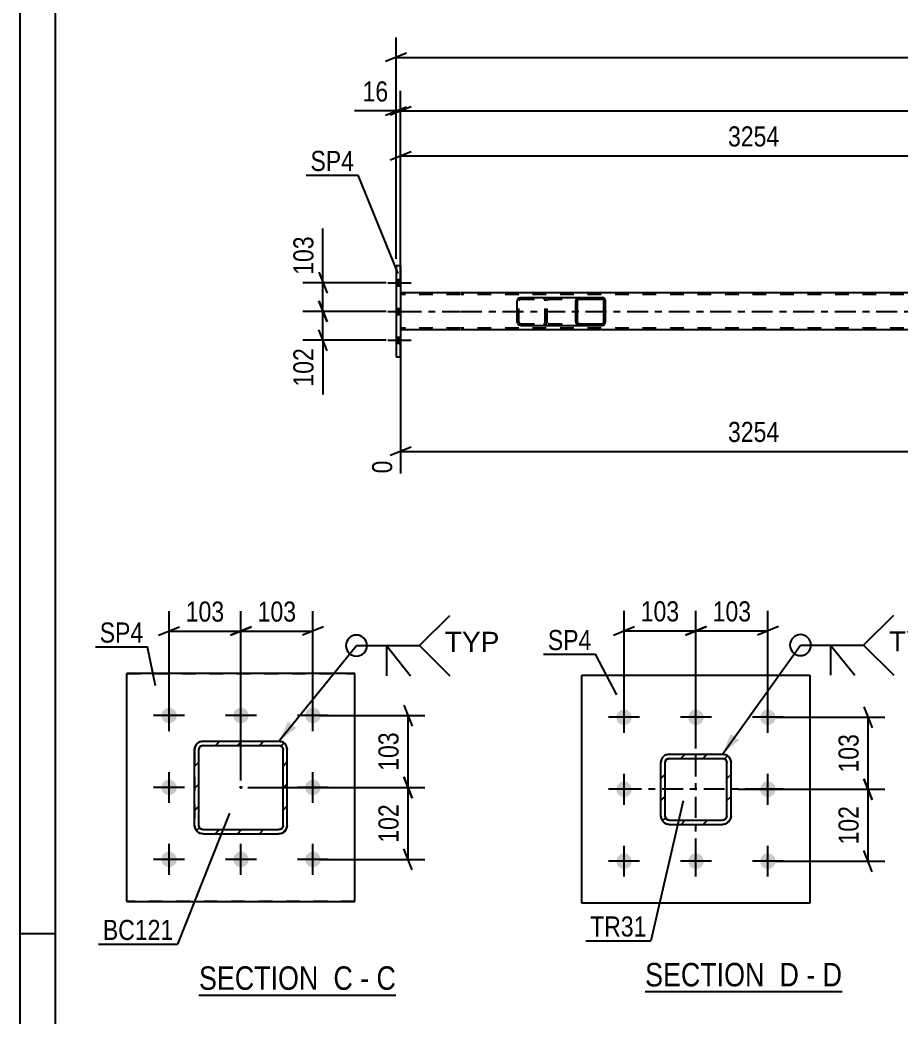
# Model space of a CAD drawing. Header units: millimetres. Extents: x 0 to 841, y 0 to 594.
# Drawn here: x 0 to 125.6, y 137.1 to 279.2 of the extents above; entities that cross this region are included whole.
import ezdxf

# ---------------------------------------------------------------- set-up
doc = ezdxf.new("R2010")
doc.units = ezdxf.units.MM
doc.linetypes.add('DXK_LINE_DOT2', pattern=[3.9198, 1.9599, -1.9599])
doc.linetypes.add('DXK_LINE_DOT3', pattern=[5.9187, 2.979, -0.9799, 0.9799, -0.9799])
doc.styles.add('Arial', font='ARIAL.TTF', dxfattribs={"height": 0.2})
doc.styles.add('Arial Narrow', font='ARIALN.TTF', dxfattribs={"height": 0.2})

# ---------------------------------------------------------------- blocks, each defined once
blk = doc.blocks.new('Unknown-404166562-1135')
at = {"color": 5, "linetype": 'Continuous'}
for p, q in [((0, 594), (0, 0)), ((5, 589), (5, 5)), ((5, 149), (0, 149))]:
    blk.add_line(p, q, dxfattribs=at)
blk = doc.blocks.new('Unknown-404166562-13 - 2329')
at = {"color": 6, "linetype": 'Continuous'}
blk.add_line((25.52, 140.28), (53.59, 140.28), dxfattribs=at)
at = {"color": 0, "linetype": 'Continuous'}
for points in [[(43.63, 141.03), (43.63, 144.53), (25.52, 144.53), (25.52, 141.03)], [(47.45, 141.03), (47.45, 144.53), (44.68, 144.53), (44.68, 141.03)], [(49.77, 141.03), (49.77, 144.53), (48.5, 144.53), (48.5, 141.03)], [(53.59, 141.03), (53.59, 144.53), (50.82, 144.53), (50.82, 141.03)]]:
    blk.add_wipeout(points, dxfattribs=at)
at = {"color": 7, "linetype": 'Continuous', "style": 'Arial Narrow'}
for s, p in [('SECTION ', (25.52, 141.03)), ('C', (44.68, 141.03)), ('C', (50.82, 141.03)), ('-', (48.5, 141.03))]:
    blk.add_text(s, height=3.34, dxfattribs=at).set_placement(p)
blk = doc.blocks.new('Unknown-404166562-14 - 2141')
at = {"color": 6, "linetype": 'Continuous'}
blk.add_line((89.1, 140.77), (117.17, 140.77), dxfattribs=at)
at = {"color": 0, "linetype": 'Continuous'}
for points in [[(107.21, 141.52), (107.21, 145.02), (89.1, 145.02), (89.1, 141.52)], [(111.03, 141.52), (111.03, 145.02), (108.26, 145.02), (108.26, 141.52)], [(113.35, 141.52), (113.35, 145.02), (112.08, 145.02), (112.08, 141.52)], [(117.17, 141.52), (117.17, 145.02), (114.4, 145.02), (114.4, 141.52)]]:
    blk.add_wipeout(points, dxfattribs=at)
at = {"color": 7, "linetype": 'Continuous', "style": 'Arial Narrow'}
for s, p in [('SECTION ', (89.1, 141.52)), ('D', (108.26, 141.52)), ('D', (114.4, 141.52)), ('-', (112.08, 141.52))]:
    blk.add_text(s, height=3.34, dxfattribs=at).set_placement(p)
blk = doc.blocks.new('Part-404166562-4348 - 4252')
at = {"linetype": 'Continuous'}
h = blk.add_hatch(dxfattribs=at)
h.set_pattern_fill('', scale=0.7, style=0, pattern_type=0)
h.set_pattern_definition([(45, (83.4336, 239.399), (-1.57154, 1.57154), [])])
h.paths.add_polyline_path([(83.47, 239.22), (83.43, 239.4), (83.32, 239.55), (83.16, 239.66), (82.96, 239.7), (79.73, 239.7), (79.53, 239.66), (79.37, 239.55), (79.25, 239.4), (79.22, 239.22), (79.22, 236.18), (79.25, 235.99), (79.37, 235.84), (79.53, 235.73), (79.73, 235.7), (82.96, 235.7), (83.16, 235.73), (83.32, 235.84), (83.43, 235.99), (83.47, 236.18)])
h.paths.add_polyline_path([(83.2, 236.08), (83.14, 236.01), (83.06, 235.95), (82.96, 235.94), (79.73, 235.94), (79.63, 235.95), (79.55, 236.01), (79.49, 236.08), (79.47, 236.18), (79.47, 239.22), (79.49, 239.31), (79.55, 239.39), (79.63, 239.44), (79.73, 239.46), (82.96, 239.46), (83.06, 239.44), (83.14, 239.39), (83.2, 239.31), (83.22, 239.22), (83.22, 236.18)])
at = {"color": 2, "linetype": 'Continuous'}
for p, q in [((70.87, 239.22), (70.91, 239.4)), ((70.87, 236.18), (70.87, 239.22)), ((71.18, 239.66), (71.38, 239.7)), ((71.38, 239.7), (79.73, 239.7)), ((79.25, 239.4), (79.22, 239.22)), ((79.22, 236.18), (79.22, 239.22)), ((79.47, 239.22), (79.49, 239.31)), ((79.47, 236.18), (79.47, 239.22)), ((79.49, 239.31), (79.55, 239.39)), ((79.73, 239.7), (79.53, 239.66)), ((79.55, 239.39), (79.63, 239.44)), ((79.63, 239.44), (79.73, 239.46)), ((79.73, 239.7), (82.96, 239.7)), ((79.73, 239.46), (82.96, 239.46)), ((83.16, 239.66), (82.96, 239.7)), ((82.96, 239.46), (83.06, 239.44)), ((83.06, 239.44), (83.14, 239.39)), ((83.14, 239.39), (83.2, 239.31)), ((83.2, 239.31), (83.22, 239.22)), ((83.22, 236.18), (83.22, 239.22)), ((83.47, 239.22), (83.43, 239.4)), ((83.47, 236.18), (83.47, 239.22)), ((70.91, 235.99), (70.87, 236.18)), ((79.22, 236.18), (79.25, 235.99)), ((79.49, 236.08), (79.47, 236.18)), ((79.55, 236.01), (79.49, 236.08)), ((79.63, 235.95), (79.55, 236.01)), ((79.73, 235.94), (79.63, 235.95)), ((79.73, 235.94), (82.96, 235.94)), ((83.06, 235.95), (82.96, 235.94)), ((83.14, 236.01), (83.06, 235.95)), ((83.2, 236.08), (83.14, 236.01)), ((83.22, 236.18), (83.2, 236.08)), ((83.43, 235.99), (83.47, 236.18)), ((71.38, 235.7), (71.18, 235.73)), ((71.38, 235.7), (79.73, 235.7)), ((79.53, 235.73), (79.73, 235.7)), ((79.73, 235.7), (82.96, 235.7)), ((82.96, 235.7), (83.16, 235.73))]:
    blk.add_line(p, q, dxfattribs=at)
at = {"color": 7, "linetype": 'DXK_LINE_DOT2'}
for p, q in [((71.14, 239.31), (71.12, 239.22)), ((71.12, 236.18), (71.12, 239.22)), ((71.2, 239.39), (71.14, 239.31)), ((71.28, 239.44), (71.2, 239.39)), ((71.38, 239.46), (71.28, 239.44)), ((71.38, 239.46), (82.96, 239.46)), ((74.61, 239.7), (74.81, 239.66)), ((74.71, 239.44), (74.61, 239.46)), ((74.79, 239.39), (74.71, 239.44)), ((74.85, 239.31), (74.79, 239.39)), ((74.87, 239.22), (74.85, 239.31)), ((74.87, 236.18), (74.87, 239.22)), ((75.08, 239.4), (75.12, 239.22)), ((75.12, 236.18), (75.12, 239.22)), ((79.73, 239.7), (82.96, 239.7)), ((71.12, 236.18), (71.14, 236.08)), ((71.14, 236.08), (71.2, 236.01)), ((71.2, 236.01), (71.28, 235.95)), ((71.28, 235.95), (71.38, 235.94)), ((71.38, 235.94), (82.96, 235.94)), ((74.61, 235.94), (74.71, 235.95)), ((74.71, 235.95), (74.79, 236.01)), ((74.79, 236.01), (74.85, 236.08)), ((74.85, 236.08), (74.87, 236.18)), ((75.12, 236.18), (75.08, 235.99)), ((74.81, 235.73), (74.61, 235.7)), ((79.73, 235.7), (82.96, 235.7))]:
    blk.add_line(p, q, dxfattribs=at)
at = {"color": 2, "linetype": 'Continuous'}
for centre, start, end in [((71.36, 239.19), 110.7583, 155.68), ((79.71, 239.19), 110.7583, 155.68), ((82.98, 239.19), 24.32, 69.2417), ((71.36, 236.2), 204.32, 249.2417), ((79.71, 236.2), 204.32, 249.2417), ((82.98, 236.2), 290.7583, 335.68)]:
    blk.add_arc(centre, 0.496, start, end, dxfattribs=at)
at = {"color": 7, "linetype": 'DXK_LINE_DOT2'}
for centre, start, end in [((74.63, 239.19), 24.32, 69.2417), ((74.63, 236.2), 290.7583, 335.68)]:
    blk.add_arc(centre, 0.496, start, end, dxfattribs=at)
blk = doc.blocks.new('Part-404166562-4330 - 4252')
at = {"color": 2, "linetype": 'Continuous'}
for p, q in [((54.25, 244.2), (53.61, 244.2)), ((53.61, 244.2), (53.61, 231.2)), ((54.25, 244.2), (54.25, 231.2)), ((54.25, 231.2), (53.61, 231.2))]:
    blk.add_line(p, q, dxfattribs=at)
at = {"color": 7, "linetype": 'DXK_LINE_DOT2'}
for p, q in [((53.61, 244.2), (53.61, 231.2)), ((54.25, 231.2), (54.25, 235.09))]:
    blk.add_line(p, q, dxfattribs=at)
blk = doc.blocks.new('Part-404166562-4439 - 4252')
at = {"color": 2, "linetype": 'Continuous'}
for p, q in [((62.77, 240.34), (54.25, 240.34)), ((154.11, 240.34), (62.87, 240.34)), ((62.77, 235.06), (54.25, 235.06)), ((154.11, 235.06), (62.87, 235.06))]:
    blk.add_line(p, q, dxfattribs=at)
at = {"color": 7, "linetype": 'DXK_LINE_DOT2'}
for p, q in [((54.25, 240.34), (54.25, 235.06)), ((62.77, 240.1), (54.25, 240.1)), ((721.78, 240.1), (62.87, 240.1)), ((62.77, 235.3), (54.25, 235.3)), ((721.78, 235.3), (62.87, 235.3))]:
    blk.add_line(p, q, dxfattribs=at)
at = {"color": 7, "linetype": 'DXK_LINE_DOT3'}
for p, q in [((54.25, 237.7), (62.77, 237.7)), ((62.87, 237.7), (721.78, 237.7))]:
    blk.add_line(p, q, dxfattribs=at)
blk = doc.blocks.new('Bolt-404166562-4445 - 4252')
at = {"linetype": 'Continuous'}
for points in [[(54.25, 241.36), (54.25, 242.24), (53.61, 242.24), (53.61, 241.36)], [(54.25, 241.36), (54.25, 242.24), (53.61, 242.24), (53.61, 241.36)], [(54.25, 241.36), (54.25, 242.24), (53.61, 242.24), (53.61, 241.36)], [(54.25, 237.26), (54.25, 238.14), (53.61, 238.14), (53.61, 237.26)], [(54.25, 237.26), (54.25, 238.14), (53.61, 238.14), (53.61, 237.26)], [(54.25, 233.16), (54.25, 234.04), (53.61, 234.04), (53.61, 233.16)], [(54.25, 233.16), (54.25, 234.04), (53.61, 234.04), (53.61, 233.16)], [(54.25, 233.16), (54.25, 234.04), (53.61, 234.04), (53.61, 233.16)]]:
    blk.add_hatch(color=1, dxfattribs=at).paths.add_polyline_path(points)
at = {"color": 1, "linetype": 'Continuous'}
for p, q in [((52.45, 241.8), (55.77, 241.8)), ((52.45, 241.8), (55.77, 241.8)), ((52.45, 241.8), (55.77, 241.8)), ((53.61, 242.24), (54.25, 242.24)), ((53.61, 242.24), (54.25, 242.24)), ((53.61, 242.24), (54.25, 242.24)), ((53.61, 241.36), (54.25, 241.36)), ((53.61, 241.36), (54.25, 241.36)), ((53.61, 241.36), (54.25, 241.36)), ((52.45, 237.7), (55.77, 237.7)), ((52.45, 237.7), (55.77, 237.7)), ((53.61, 238.14), (54.25, 238.14)), ((53.61, 238.14), (54.25, 238.14)), ((53.61, 237.26), (54.25, 237.26)), ((53.61, 237.26), (54.25, 237.26)), ((52.45, 233.6), (55.77, 233.6)), ((52.45, 233.6), (55.77, 233.6)), ((52.45, 233.6), (55.77, 233.6)), ((53.61, 234.04), (54.25, 234.04)), ((53.61, 234.04), (54.25, 234.04)), ((53.61, 234.04), (54.25, 234.04)), ((53.61, 233.16), (54.25, 233.16)), ((53.61, 233.16), (54.25, 233.16)), ((53.61, 233.16), (54.25, 233.16))]:
    blk.add_line(p, q, dxfattribs=at)
blk = doc.blocks.new('Part-404166562-2342 - 2329')
at = {"linetype": 'Continuous'}
h = blk.add_hatch(dxfattribs=at)
h.set_pattern_fill('', scale=0.7, style=0, pattern_type=0)
h.set_pattern_definition([(45, (37.3607, 163.349), (-1.57154, 1.57154), [])])
h.paths.add_polyline_path([(36.9, 163.26), (37.36, 163.35), (37.75, 163.61), (38.01, 164), (38.1, 164.46), (38.1, 175.26), (38.01, 175.72), (37.75, 176.11), (37.36, 176.37), (36.9, 176.46), (26.1, 176.46), (25.64, 176.37), (25.25, 176.11), (24.99, 175.72), (24.9, 175.26), (24.9, 164.46), (24.99, 164), (25.25, 163.61), (25.64, 163.35), (26.1, 163.26)])
h.paths.add_polyline_path([(26.1, 163.86), (25.87, 163.9), (25.68, 164.03), (25.55, 164.23), (25.5, 164.46), (25.5, 175.26), (25.55, 175.49), (25.68, 175.68), (25.87, 175.81), (26.1, 175.86), (36.9, 175.86), (37.13, 175.81), (37.33, 175.68), (37.46, 175.49), (37.5, 175.26), (37.5, 164.46), (37.46, 164.23), (37.33, 164.03), (37.13, 163.9), (36.9, 163.86)])
blk.add_hatch(color=30, dxfattribs=at).paths.add_polyline_path([(31.5, 169.76, -1), (31.5, 169.96, -1)])
at = {"color": 7, "linetype": 'DXK_LINE_DOT2'}
for p, q in [((25.64, 176.37), (26.1, 176.46)), ((26.1, 176.46), (36.9, 176.46)), ((36.9, 176.46), (37.36, 176.37)), ((24.9, 175.26), (24.99, 175.72)), ((24.9, 175.26), (24.9, 164.46)), ((25.55, 175.49), (25.5, 175.26)), ((25.5, 164.46), (25.5, 175.26)), ((25.68, 175.68), (25.55, 175.49)), ((25.87, 175.81), (25.68, 175.68)), ((26.1, 175.86), (25.87, 175.81)), ((26.1, 175.86), (36.9, 175.86)), ((37.13, 175.81), (36.9, 175.86)), ((37.33, 175.68), (37.13, 175.81)), ((37.46, 175.49), (37.33, 175.68)), ((37.5, 175.26), (37.46, 175.49)), ((37.5, 164.46), (37.5, 175.26)), ((38.01, 175.72), (38.1, 175.26)), ((38.1, 164.46), (38.1, 175.26)), ((24.99, 164), (24.9, 164.46)), ((25.5, 164.46), (25.55, 164.23)), ((25.55, 164.23), (25.68, 164.03)), ((25.68, 164.03), (25.87, 163.9)), ((25.87, 163.9), (26.1, 163.86)), ((26.1, 163.86), (36.9, 163.86)), ((36.9, 163.86), (37.13, 163.9)), ((37.13, 163.9), (37.33, 164.03)), ((37.33, 164.03), (37.46, 164.23)), ((37.46, 164.23), (37.5, 164.46)), ((38.1, 164.46), (38.01, 164)), ((26.1, 163.26), (25.64, 163.35)), ((26.1, 163.26), (36.9, 163.26)), ((37.36, 163.35), (36.9, 163.26))]:
    blk.add_line(p, q, dxfattribs=at)
at = {"color": 2, "linetype": 'Continuous'}
for p, q in [((26.1, 176.46), (25.64, 176.37)), ((26.1, 176.46), (26.1, 176.46)), ((26.1, 176.46), (36.9, 176.46)), ((36.9, 176.46), (36.9, 176.46)), ((37.36, 176.37), (36.9, 176.46)), ((24.99, 175.72), (24.9, 175.26)), ((24.9, 175.26), (24.9, 175.26)), ((24.9, 164.46), (24.9, 175.26)), ((25.5, 175.26), (25.55, 175.49)), ((25.5, 175.26), (25.5, 175.26)), ((25.5, 164.46), (25.5, 175.26)), ((25.55, 175.49), (25.68, 175.68)), ((25.68, 175.68), (25.87, 175.81)), ((25.87, 175.81), (26.1, 175.86)), ((26.1, 175.86), (26.1, 175.86)), ((26.1, 175.86), (36.9, 175.86)), ((36.9, 175.86), (36.9, 175.86)), ((36.9, 175.86), (37.13, 175.81)), ((37.13, 175.81), (37.33, 175.68)), ((37.33, 175.68), (37.46, 175.49)), ((37.46, 175.49), (37.5, 175.26)), ((37.5, 175.26), (37.5, 175.26)), ((37.5, 164.46), (37.5, 175.26)), ((38.1, 175.26), (38.01, 175.72)), ((38.1, 175.26), (38.1, 175.26)), ((38.1, 164.46), (38.1, 175.26)), ((24.9, 164.46), (24.9, 164.46)), ((24.9, 164.46), (24.99, 164)), ((25.5, 164.46), (25.5, 164.46)), ((25.55, 164.23), (25.5, 164.46)), ((25.68, 164.03), (25.55, 164.23)), ((25.87, 163.9), (25.68, 164.03)), ((26.1, 163.86), (25.87, 163.9)), ((26.1, 163.86), (26.1, 163.86)), ((26.1, 163.86), (36.9, 163.86)), ((37.13, 163.9), (36.9, 163.86)), ((36.9, 163.86), (36.9, 163.86)), ((37.33, 164.03), (37.13, 163.9)), ((37.46, 164.23), (37.33, 164.03)), ((37.5, 164.46), (37.46, 164.23)), ((37.5, 164.46), (37.5, 164.46)), ((38.01, 164), (38.1, 164.46)), ((38.1, 164.46), (38.1, 164.46)), ((25.64, 163.35), (26.1, 163.26)), ((26.1, 163.26), (26.1, 163.26)), ((26.1, 163.26), (36.9, 163.26)), ((36.9, 163.26), (37.36, 163.35)), ((36.9, 163.26), (36.9, 163.26))]:
    blk.add_line(p, q, dxfattribs=at)
at = {"color": 7, "linetype": 'DXK_LINE_DOT3'}
blk.add_line((31.5, 169.86), (31.5, 169.86), dxfattribs=at)
at = {"color": 30, "linetype": 'DXK_LINE_DOT3'}
blk.add_line((31.5, 169.86), (31.5, 169.86), dxfattribs=at)
at = {"color": 30, "linetype": 'Continuous'}
blk.add_circle((31.5, 169.86), 0.1, dxfattribs=at)
at = {"color": 7, "linetype": 'DXK_LINE_DOT2'}
for centre, start, end in [((26.1, 175.26), 112.5, 157.5), ((36.9, 175.26), 22.5, 67.5), ((26.1, 164.46), 202.5, 247.5), ((36.9, 164.46), 292.5, 337.5)]:
    blk.add_arc(centre, 1.2, start, end, dxfattribs=at)
at = {"color": 2, "linetype": 'Continuous'}
for centre, start, end in [((26.1, 175.26), 112.5, 157.5), ((36.9, 175.26), 22.5, 67.5), ((26.1, 164.46), 202.5, 247.5), ((36.9, 164.46), 292.5, 337.5)]:
    blk.add_arc(centre, 1.2, start, end, dxfattribs=at)
blk = doc.blocks.new('Bolt-404166562-2434 - 2329')
at = {"linetype": 'Continuous'}
for points in [[(21.25, 179.01, -1), (21.25, 181.21, -1)], [(31.5, 179.01, -1), (31.5, 181.21, -1)], [(41.75, 179.01, -1), (41.75, 181.21, -1)], [(21.25, 168.76, -1), (21.25, 170.96, -1)], [(41.75, 168.76, -1), (41.75, 170.96, -1)], [(21.25, 158.51, -1), (21.25, 160.71, -1)], [(31.5, 158.51, -1), (31.5, 160.71, -1)], [(41.75, 158.51, -1), (41.75, 160.71, -1)]]:
    blk.add_hatch(color=1, dxfattribs=at).paths.add_polyline_path(points)
at = {"color": 1, "linetype": 'Continuous'}
for p, q in [((21.25, 177.91), (21.25, 182.31)), ((31.5, 177.91), (31.5, 182.31)), ((41.75, 177.91), (41.75, 182.31)), ((23.45, 180.11), (19.05, 180.11)), ((33.7, 180.11), (29.3, 180.11)), ((43.95, 180.11), (39.55, 180.11)), ((21.25, 167.66), (21.25, 172.06)), ((41.75, 167.66), (41.75, 172.06)), ((23.45, 169.86), (19.05, 169.86)), ((43.95, 169.86), (39.55, 169.86)), ((21.25, 157.41), (21.25, 161.81)), ((31.5, 157.41), (31.5, 161.81)), ((41.75, 157.41), (41.75, 161.81)), ((23.45, 159.61), (19.05, 159.61)), ((33.7, 159.61), (29.3, 159.61)), ((43.95, 159.61), (39.55, 159.61))]:
    blk.add_line(p, q, dxfattribs=at)
blk = doc.blocks.new('Part-404166562-2416 - 2329')
at = {"color": 2, "linetype": 'Continuous'}
for p, q in [((15.25, 153.61), (15.25, 186.11)), ((47.75, 186.11), (15.25, 186.11)), ((47.75, 153.61), (47.75, 186.11)), ((15.25, 153.61), (47.75, 153.61))]:
    blk.add_line(p, q, dxfattribs=at)
at = {"color": 7, "linetype": 'DXK_LINE_DOT2'}
for p, q in [((15.25, 186.11), (47.75, 186.11)), ((47.75, 153.61), (15.25, 153.61))]:
    blk.add_line(p, q, dxfattribs=at)
blk = doc.blocks.new('Bolt-404166562-2233 - 2141')
at = {"linetype": 'Continuous'}
for points in [[(86.1, 178.76, -1), (86.1, 180.96, -1)], [(96.35, 178.76, -1), (96.35, 180.96, -1)], [(106.6, 178.76, -1), (106.6, 180.96, -1)], [(86.1, 168.51, -1), (86.1, 170.71, -1)], [(106.6, 168.51, -1), (106.6, 170.71, -1)], [(86.1, 158.26, -1), (86.1, 160.46, -1)], [(96.35, 158.26, -1), (96.35, 160.46, -1)], [(106.6, 158.26, -1), (106.6, 160.46, -1)]]:
    blk.add_hatch(color=1, dxfattribs=at).paths.add_polyline_path(points)
at = {"color": 1, "linetype": 'Continuous'}
for p, q in [((86.1, 177.66), (86.1, 182.06)), ((96.35, 177.66), (96.35, 182.06)), ((106.6, 177.66), (106.6, 182.06)), ((88.3, 179.86), (83.9, 179.86)), ((98.55, 179.86), (94.15, 179.86)), ((108.8, 179.86), (104.4, 179.86)), ((86.1, 167.41), (86.1, 171.81)), ((106.6, 167.41), (106.6, 171.81)), ((88.3, 169.61), (83.9, 169.61)), ((108.8, 169.61), (104.4, 169.61)), ((86.1, 157.16), (86.1, 161.56)), ((96.35, 157.16), (96.35, 161.56)), ((106.6, 157.16), (106.6, 161.56)), ((88.3, 159.36), (83.9, 159.36)), ((98.55, 159.36), (94.15, 159.36)), ((108.8, 159.36), (104.4, 159.36))]:
    blk.add_line(p, q, dxfattribs=at)
blk = doc.blocks.new('Part-404166562-2157 - 2141')
at = {"linetype": 'Continuous'}
h = blk.add_hatch(dxfattribs=at)
h.set_pattern_fill('', scale=0.7, style=0, pattern_type=0)
h.set_pattern_definition([(45, (100.6069, 164.6981), (-1.57154, 1.57154), [])])
h.paths.add_polyline_path([(100.15, 164.61), (100.61, 164.7), (101, 164.96), (101.26, 165.35), (101.35, 165.81), (101.35, 173.41), (101.26, 173.87), (101, 174.26), (100.61, 174.52), (100.15, 174.61), (92.55, 174.61), (92.09, 174.52), (91.7, 174.26), (91.44, 173.87), (91.35, 173.41), (91.35, 165.81), (91.44, 165.35), (91.7, 164.96), (92.09, 164.7), (92.55, 164.61)])
h.paths.add_polyline_path([(92.55, 165.21), (92.32, 165.25), (92.12, 165.38), (91.99, 165.58), (91.95, 165.81), (91.95, 173.41), (91.99, 173.64), (92.12, 173.83), (92.32, 173.96), (92.55, 174.01), (100.15, 174.01), (100.38, 173.96), (100.57, 173.83), (100.7, 173.64), (100.75, 173.41), (100.75, 165.81), (100.7, 165.58), (100.57, 165.38), (100.38, 165.25), (100.15, 165.21)])
at = {"color": 7, "linetype": 'DXK_LINE_DOT3'}
for p, q in [((96.35, 159.61), (96.35, 179.61)), ((106.35, 169.61), (86.35, 169.61))]:
    blk.add_line(p, q, dxfattribs=at)
at = {"color": 7, "linetype": 'DXK_LINE_DOT2'}
for p, q in [((91.35, 173.41), (91.44, 173.87)), ((91.35, 165.81), (91.35, 173.41)), ((91.99, 173.64), (91.95, 173.41)), ((91.95, 165.81), (91.95, 173.41)), ((92.12, 173.83), (91.99, 173.64)), ((92.09, 174.52), (92.55, 174.61)), ((92.32, 173.96), (92.12, 173.83)), ((92.55, 174.01), (92.32, 173.96)), ((92.55, 174.61), (100.15, 174.61)), ((92.55, 174.01), (100.15, 174.01)), ((100.15, 174.61), (100.61, 174.52)), ((100.38, 173.96), (100.15, 174.01)), ((100.57, 173.83), (100.38, 173.96)), ((100.7, 173.64), (100.57, 173.83)), ((100.75, 173.41), (100.7, 173.64)), ((100.75, 165.81), (100.75, 173.41)), ((101.26, 173.87), (101.35, 173.41)), ((101.35, 165.81), (101.35, 173.41)), ((91.44, 165.35), (91.35, 165.81)), ((91.95, 165.81), (91.99, 165.58)), ((91.99, 165.58), (92.12, 165.38)), ((92.12, 165.38), (92.32, 165.25)), ((92.32, 165.25), (92.55, 165.21)), ((92.55, 165.21), (100.15, 165.21)), ((100.15, 165.21), (100.38, 165.25)), ((100.38, 165.25), (100.57, 165.38)), ((100.57, 165.38), (100.7, 165.58)), ((100.7, 165.58), (100.75, 165.81)), ((101.35, 165.81), (101.26, 165.35)), ((92.55, 164.61), (92.09, 164.7)), ((92.55, 164.61), (100.15, 164.61)), ((100.61, 164.7), (100.15, 164.61))]:
    blk.add_line(p, q, dxfattribs=at)
at = {"color": 2, "linetype": 'Continuous'}
for p, q in [((91.44, 173.87), (91.35, 173.41)), ((91.35, 165.81), (91.35, 173.41)), ((91.95, 173.41), (91.99, 173.64)), ((91.95, 165.81), (91.95, 173.41)), ((91.99, 173.64), (92.12, 173.83)), ((92.55, 174.61), (92.09, 174.52)), ((92.12, 173.83), (92.32, 173.96)), ((92.32, 173.96), (92.55, 174.01)), ((92.55, 174.61), (100.15, 174.61)), ((92.55, 174.01), (100.15, 174.01)), ((100.61, 174.52), (100.15, 174.61)), ((100.15, 174.01), (100.38, 173.96)), ((100.38, 173.96), (100.57, 173.83)), ((100.57, 173.83), (100.7, 173.64)), ((100.7, 173.64), (100.75, 173.41)), ((100.75, 165.81), (100.75, 173.41)), ((101.35, 173.41), (101.26, 173.87)), ((101.35, 165.81), (101.35, 173.41)), ((91.35, 165.81), (91.44, 165.35)), ((91.99, 165.58), (91.95, 165.81)), ((92.12, 165.38), (91.99, 165.58)), ((92.32, 165.25), (92.12, 165.38)), ((92.55, 165.21), (92.32, 165.25)), ((92.55, 165.21), (100.15, 165.21)), ((100.38, 165.25), (100.15, 165.21)), ((100.57, 165.38), (100.38, 165.25)), ((100.7, 165.58), (100.57, 165.38)), ((100.75, 165.81), (100.7, 165.58)), ((101.26, 165.35), (101.35, 165.81)), ((92.09, 164.7), (92.55, 164.61)), ((92.55, 164.61), (100.15, 164.61)), ((100.15, 164.61), (100.61, 164.7))]:
    blk.add_line(p, q, dxfattribs=at)
at = {"color": 7, "linetype": 'DXK_LINE_DOT2'}
for centre, start, end in [((92.55, 173.41), 112.5, 157.5), ((100.15, 173.41), 22.5, 67.5), ((92.55, 165.81), 202.5, 247.5), ((100.15, 165.81), 292.5, 337.5)]:
    blk.add_arc(centre, 1.2, start, end, dxfattribs=at)
at = {"color": 2, "linetype": 'Continuous'}
for centre, start, end in [((92.55, 173.41), 112.5, 157.5), ((100.15, 173.41), 22.5, 67.5), ((92.55, 165.81), 202.5, 247.5), ((100.15, 165.81), 292.5, 337.5)]:
    blk.add_arc(centre, 1.2, start, end, dxfattribs=at)
blk = doc.blocks.new('Part-404166562-2191 - 2141')
at = {"color": 2, "linetype": 'Continuous'}
for p, q in [((80.1, 153.36), (80.1, 185.86)), ((80.1, 185.86), (112.6, 185.86)), ((112.6, 185.86), (112.6, 153.36)), ((112.6, 153.36), (80.1, 153.36))]:
    blk.add_line(p, q, dxfattribs=at)
blk = doc.blocks.new('StraightDimension-404166562-53275 - 4252')
at = {"color": 7, "linetype": 'Continuous'}
for p, q in [((43.18, 241.8), (43.18, 249.53)), ((43.18, 241.8), (43.18, 249.53)), ((42.58, 243.3), (43.78, 240.3)), ((52.18, 241.8), (40.33, 241.8)), ((43.18, 237.7), (43.18, 241.8)), ((43.78, 236.2), (42.58, 239.2)), ((52.18, 237.7), (40.33, 237.7))]:
    blk.add_line(p, q, dxfattribs=at)
at = {"color": 0}
blk.add_wipeout([(42.43, 249), (38.23, 249), (38.23, 242.32), (42.43, 242.32)], dxfattribs=at)
at = {"color": 3, "style": 'Arial Narrow'}
blk.add_text('103', height=2.863, rotation=90.0002, dxfattribs=at).set_placement((41.83, 242.92))
blk = doc.blocks.new('StraightDimension-404166562-30579 - 4252')
at = {"color": 7, "linetype": 'Continuous'}
for p, q in [((54.25, 241.34), (54.25, 262.71)), ((154.91, 249.74), (154.91, 262.71)), ((55.75, 260.46), (52.75, 259.26)), ((153.41, 259.26), (156.41, 260.46)), ((54.25, 259.86), (154.91, 259.86))]:
    blk.add_line(p, q, dxfattribs=at)
at = {"color": 0}
blk.add_wipeout([(108.83, 260.61), (108.83, 264.81), (100.32, 264.81), (100.32, 260.61)], dxfattribs=at)
at = {"color": 3, "style": 'Arial Narrow'}
blk.add_text('3254', height=2.863, dxfattribs=at).set_placement((100.92, 261.21))
blk = doc.blocks.new('StraightDimension-404166562-4521 - 4252')
at = {"color": 7, "linetype": 'Continuous'}
for p, q in [((53.61, 245.2), (53.61, 276.76)), ((55.11, 274.51), (52.11, 273.31)), ((53.61, 273.91), (731.04, 273.91))]:
    blk.add_line(p, q, dxfattribs=at)
blk = doc.blocks.new('StraightDimension-404166562-30541 - 4252')
at = {"color": 7, "linetype": 'Continuous'}
for p, q in [((54.25, 234.06), (54.25, 214.62)), ((154.91, 225.66), (154.91, 209.14)), ((55.75, 218.35), (52.75, 217.15)), ((54.25, 217.75), (154.91, 217.75)), ((153.41, 217.15), (156.41, 218.35))]:
    blk.add_line(p, q, dxfattribs=at)
at = {"color": 0}
blk.add_wipeout([(108.83, 218.5), (108.83, 222.7), (100.32, 222.7), (100.32, 218.5)], dxfattribs=at)
at = {"color": 3, "style": 'Arial Narrow'}
blk.add_text('3254', height=2.863, dxfattribs=at).set_placement((100.92, 219.1))
at = {"color": 0, "linetype": 'Continuous'}
for points in [[(53.65, 217.05), (49.45, 217.05), (49.45, 214.02), (53.65, 214.02)], [(154.31, 217.05), (150.11, 217.05), (150.11, 208.54), (154.31, 208.54)]]:
    blk.add_wipeout(points, dxfattribs=at)
at = {"color": 3, "linetype": 'Continuous', "style": 'Arial Narrow'}
for s, height, p in [('0', 2.86, (53.05, 214.62)), ('3254', 2.863, (153.71, 209.14))]:
    blk.add_text(s, height=height, rotation=90.0002, dxfattribs=at).set_placement(p)
blk = doc.blocks.new('StraightDimension-404166562-30617 - 4252')
at = {"color": 7, "linetype": 'Continuous'}
for p, q in [((54.25, 245.2), (54.25, 269.12)), ((55.75, 266.87), (52.75, 265.67)), ((54.25, 266.27), (730.4, 266.27))]:
    blk.add_line(p, q, dxfattribs=at)
blk = doc.blocks.new('StraightDimension-404166562-30618 - 4252')
at = {"color": 7, "linetype": 'Continuous'}
for p, q in [((53.61, 245.2), (53.61, 269.12)), ((54.25, 245.2), (54.25, 269.12)), ((53.61, 266.27), (47.7, 266.27)), ((53.61, 266.27), (47.7, 266.27)), ((52.11, 265.67), (55.11, 266.87)), ((55.75, 266.87), (52.75, 265.67)), ((53.61, 266.27), (54.25, 266.27))]:
    blk.add_line(p, q, dxfattribs=at)
at = {"color": 0}
blk.add_wipeout([(53.08, 267.02), (53.08, 271.22), (48.23, 271.22), (48.23, 267.02)], dxfattribs=at)
at = {"color": 3, "style": 'Arial Narrow'}
blk.add_text('16', height=2.863, dxfattribs=at).set_placement((48.83, 267.62))
blk = doc.blocks.new('StraightDimension-404166562-53276 - 4252')
at = {"color": 7, "linetype": 'Continuous'}
for p, q in [((42.58, 239.2), (43.78, 236.2)), ((52.18, 237.7), (40.33, 237.7)), ((43.18, 233.6), (43.18, 237.7)), ((43.78, 232.1), (42.58, 235.1)), ((52.18, 233.6), (40.33, 233.6)), ((43.18, 233.6), (43.18, 225.86)), ((43.18, 233.6), (43.18, 225.86))]:
    blk.add_line(p, q, dxfattribs=at)
at = {"color": 0}
blk.add_wipeout([(42.43, 233.07), (38.23, 233.07), (38.23, 226.39), (42.43, 226.39)], dxfattribs=at)
at = {"color": 3, "style": 'Arial Narrow'}
blk.add_text('102', height=2.863, rotation=90.0002, dxfattribs=at).set_placement((41.83, 226.99))
blk = doc.blocks.new('StraightDimension-404166562-53706 - 2329')
at = {"color": 7, "linetype": 'Continuous'}
for p, q in [((21.25, 181.11), (21.25, 195)), ((31.5, 170.86), (31.5, 195)), ((19.75, 191.55), (22.75, 192.75)), ((21.25, 192.15), (31.5, 192.15)), ((33, 192.75), (30, 191.55))]:
    blk.add_line(p, q, dxfattribs=at)
at = {"color": 0}
blk.add_wipeout([(29.72, 192.9), (29.72, 197.1), (23.03, 197.1), (23.03, 192.9)], dxfattribs=at)
at = {"color": 3, "style": 'Arial Narrow'}
blk.add_text('103', height=2.863, dxfattribs=at).set_placement((23.63, 193.5))
blk = doc.blocks.new('StraightDimension-404166562-53705 - 2329')
at = {"color": 7, "linetype": 'Continuous'}
for p, q in [((31.5, 170.86), (31.5, 195)), ((41.75, 181.11), (41.75, 195)), ((30, 191.55), (33, 192.75)), ((31.5, 192.15), (41.75, 192.15)), ((43.25, 192.75), (40.25, 191.55))]:
    blk.add_line(p, q, dxfattribs=at)
at = {"color": 0}
blk.add_wipeout([(39.97, 192.9), (39.97, 197.1), (33.28, 197.1), (33.28, 192.9)], dxfattribs=at)
at = {"color": 3, "style": 'Arial Narrow'}
blk.add_text('103', height=2.863, dxfattribs=at).set_placement((33.88, 193.5))
blk = doc.blocks.new('StraightDimension-404166562-53740 - 2329')
at = {"color": 7, "linetype": 'Continuous'}
for p, q in [((54.71, 181.61), (55.91, 178.61)), ((42.75, 180.11), (57.71, 180.11)), ((55.31, 169.86), (55.31, 180.11)), ((55.91, 168.36), (54.71, 171.36)), ((32.5, 169.86), (57.71, 169.86))]:
    blk.add_line(p, q, dxfattribs=at)
at = {"color": 0}
blk.add_wipeout([(54.56, 178.32), (50.36, 178.32), (50.36, 171.64), (54.56, 171.64)], dxfattribs=at)
at = {"color": 3, "style": 'Arial Narrow'}
blk.add_text('103', height=2.863, rotation=90.0002, dxfattribs=at).set_placement((53.96, 172.24))
blk = doc.blocks.new('StraightDimension-404166562-53741 - 2329')
at = {"color": 7, "linetype": 'Continuous'}
for p, q in [((54.71, 171.36), (55.91, 168.36)), ((32.5, 169.86), (57.71, 169.86)), ((55.31, 159.61), (55.31, 169.86)), ((55.91, 158.11), (54.71, 161.11)), ((42.75, 159.61), (57.71, 159.61))]:
    blk.add_line(p, q, dxfattribs=at)
at = {"color": 0}
blk.add_wipeout([(54.56, 168.07), (50.36, 168.07), (50.36, 161.39), (54.56, 161.39)], dxfattribs=at)
at = {"color": 3, "style": 'Arial Narrow'}
blk.add_text('102', height=2.863, rotation=90.0002, dxfattribs=at).set_placement((53.96, 161.99))
blk = doc.blocks.new('StraightDimension-404166562-30761 - 2141')
at = {"color": 7, "linetype": 'Continuous'}
for p, q in [((96.35, 175.61), (96.35, 195.03)), ((106.6, 180.86), (106.6, 195.03)), ((94.85, 191.58), (97.85, 192.78)), ((96.35, 192.18), (106.6, 192.18)), ((108.1, 192.78), (105.1, 191.58))]:
    blk.add_line(p, q, dxfattribs=at)
at = {"color": 0}
blk.add_wipeout([(104.81, 192.93), (104.81, 197.13), (98.13, 197.13), (98.13, 192.93)], dxfattribs=at)
at = {"color": 3, "style": 'Arial Narrow'}
blk.add_text('103', height=2.863, dxfattribs=at).set_placement((98.73, 193.53))
blk = doc.blocks.new('StraightDimension-404166562-30750 - 2141')
at = {"color": 7, "linetype": 'Continuous'}
for p, q in [((120.28, 181.36), (121.48, 178.36)), ((107.6, 179.86), (123.28, 179.86)), ((120.88, 169.61), (120.88, 179.86)), ((121.48, 168.11), (120.28, 171.11)), ((102.35, 169.61), (123.28, 169.61))]:
    blk.add_line(p, q, dxfattribs=at)
at = {"color": 0}
blk.add_wipeout([(120.13, 178.07), (115.93, 178.07), (115.93, 171.39), (120.13, 171.39)], dxfattribs=at)
at = {"color": 3, "style": 'Arial Narrow'}
blk.add_text('103', height=2.863, rotation=90.0002, dxfattribs=at).set_placement((119.53, 171.99))
blk = doc.blocks.new('StraightDimension-404166562-30751 - 2141')
at = {"color": 7, "linetype": 'Continuous'}
for p, q in [((120.28, 171.11), (121.48, 168.11)), ((102.35, 169.61), (123.28, 169.61)), ((120.88, 159.36), (120.88, 169.61)), ((121.48, 157.86), (120.28, 160.86)), ((107.6, 159.36), (123.28, 159.36))]:
    blk.add_line(p, q, dxfattribs=at)
at = {"color": 0}
blk.add_wipeout([(120.13, 167.82), (115.93, 167.82), (115.93, 161.14), (120.13, 161.14)], dxfattribs=at)
at = {"color": 3, "style": 'Arial Narrow'}
blk.add_text('102', height=2.863, rotation=90.0002, dxfattribs=at).set_placement((119.53, 161.74))
blk = doc.blocks.new('StraightDimension-404166562-30762 - 2141')
at = {"color": 7, "linetype": 'Continuous'}
for p, q in [((86.1, 180.86), (86.1, 195.03)), ((96.35, 175.61), (96.35, 195.03)), ((84.6, 191.58), (87.6, 192.78)), ((86.1, 192.18), (96.35, 192.18)), ((97.85, 192.78), (94.85, 191.58))]:
    blk.add_line(p, q, dxfattribs=at)
at = {"color": 0}
blk.add_wipeout([(94.56, 192.93), (94.56, 197.13), (87.88, 197.13), (87.88, 192.93)], dxfattribs=at)
at = {"color": 3, "style": 'Arial Narrow'}
blk.add_text('103', height=2.863, dxfattribs=at).set_placement((88.48, 193.53))
blk = doc.blocks.new('Mark-404166562-4326 - 4252')
at = {"color": 0}
blk.add_wipeout([(47.62, 257.72), (47.62, 260.72), (41.41, 260.72), (41.41, 257.72)], dxfattribs=at)
blk.add_wipeout([(47.62, 257.72), (47.62, 260.72), (41.41, 260.72), (41.41, 257.72)], dxfattribs=at)
at = {"color": 30, "linetype": 'Continuous'}
for p in [(40.81, 257.12), (53.91, 243.11)]:
    blk.add_line(p, (48.22, 257.12), dxfattribs=at)
at = {"color": 3, "style": 'Arial Narrow'}
blk.add_text('SP4', height=2.863, dxfattribs=at).set_placement((41.41, 257.72))
blk = doc.blocks.new('WeldMark-404166562-30773 - 2329')
at = {"linetype": 'Continuous'}
blk.add_hatch(color=30, dxfattribs=at).paths.add_polyline_path([(39.38, 178.32), (36.9, 176.46), (38.21, 179.26)])
at = {"color": 30, "linetype": 'Continuous'}
for p, q in [((36.9, 176.46), (47.96, 190.08)), ((47.96, 190.08), (56.96, 190.08))]:
    blk.add_line(p, q, dxfattribs=at)
at = {"color": 3, "linetype": 'Continuous'}
for q in [(55.68, 185.79), (52.25, 185.79)]:
    blk.add_line((52.25, 190.08), q, dxfattribs=at)
for start, end in [(90, 270), (270, 90)]:
    blk.add_arc((47.96, 190.08), 1.5, start, end, dxfattribs=at)
at = {"color": 0, "linetype": 'Continuous'}
blk.add_wipeout([(68.34, 189.18), (68.34, 192.18), (60.56, 192.18), (60.56, 189.18)], dxfattribs=at)
blk.add_wipeout([(68.34, 189.18), (68.34, 192.18), (60.56, 192.18), (60.56, 189.18)], dxfattribs=at)
at = {"color": 3, "linetype": 'Continuous'}
for q in [(61.25, 194.36), (61.25, 185.79)]:
    blk.add_line((56.96, 190.08), q, dxfattribs=at)
at = {"color": 3, "linetype": 'Continuous', "style": 'Arial'}
blk.add_text('TYP', height=2.865, dxfattribs=at).set_placement((60.56, 189.18))
blk = doc.blocks.new('Mark-404166562-2338 - 2329')
at = {"color": 0}
blk.add_wipeout([(21.87, 148.13), (21.87, 151.13), (11.82, 151.13), (11.82, 148.13)], dxfattribs=at)
blk.add_wipeout([(21.87, 148.13), (21.87, 151.13), (11.82, 151.13), (11.82, 148.13)], dxfattribs=at)
at = {"color": 30, "linetype": 'Continuous'}
for p in [(29.86, 166.22), (11.22, 147.53)]:
    blk.add_line(p, (22.47, 147.53), dxfattribs=at)
at = {"color": 3, "style": 'Arial Narrow'}
blk.add_text('BC121', height=2.863, dxfattribs=at).set_placement((11.82, 148.13))
blk = doc.blocks.new('Mark-404166562-2412 - 2329')
at = {"color": 0}
blk.add_wipeout([(17.59, 190.51), (17.59, 193.51), (11.37, 193.51), (11.37, 190.51)], dxfattribs=at)
blk.add_wipeout([(17.59, 190.51), (17.59, 193.51), (11.37, 193.51), (11.37, 190.51)], dxfattribs=at)
at = {"color": 30, "linetype": 'Continuous'}
for p in [(10.77, 189.91), (19.32, 184.35)]:
    blk.add_line(p, (18.19, 189.91), dxfattribs=at)
at = {"color": 3, "style": 'Arial Narrow'}
blk.add_text('SP4', height=2.863, dxfattribs=at).set_placement((11.37, 190.51))
blk = doc.blocks.new('Mark-404166562-2153 - 2141')
at = {"color": 0}
blk.add_wipeout([(89.31, 148.62), (89.31, 151.62), (81.27, 151.62), (81.27, 148.62)], dxfattribs=at)
blk.add_wipeout([(89.31, 148.62), (89.31, 151.62), (81.27, 151.62), (81.27, 148.62)], dxfattribs=at)
at = {"color": 30, "linetype": 'Continuous'}
for p in [(94.55, 167.97), (80.67, 148.02)]:
    blk.add_line(p, (89.91, 148.02), dxfattribs=at)
at = {"color": 3, "style": 'Arial Narrow'}
blk.add_text('TR31', height=2.863, dxfattribs=at).set_placement((81.27, 148.62))
blk = doc.blocks.new('Mark-404166562-2187 - 2141')
at = {"color": 0}
blk.add_wipeout([(81.45, 189.44), (81.45, 192.44), (75.24, 192.44), (75.24, 189.44)], dxfattribs=at)
blk.add_wipeout([(81.45, 189.44), (81.45, 192.44), (75.24, 192.44), (75.24, 189.44)], dxfattribs=at)
at = {"color": 30, "linetype": 'Continuous'}
for p in [(74.64, 188.84), (85.06, 183.07)]:
    blk.add_line(p, (82.05, 188.84), dxfattribs=at)
at = {"color": 3, "style": 'Arial Narrow'}
blk.add_text('SP4', height=2.863, dxfattribs=at).set_placement((75.24, 189.44))
blk = doc.blocks.new('WeldMark-404166562-30770 - 2141')
at = {"linetype": 'Continuous'}
blk.add_hatch(color=30, dxfattribs=at).paths.add_polyline_path([(102.5, 176.61), (100.15, 174.61), (101.28, 177.48)])
at = {"color": 30, "linetype": 'Continuous'}
for p, q in [((100.15, 174.61), (111.25, 190.15)), ((111.25, 190.15), (120.25, 190.15))]:
    blk.add_line(p, q, dxfattribs=at)
at = {"color": 3, "linetype": 'Continuous'}
for q in [(118.97, 185.86), (115.54, 185.86)]:
    blk.add_line((115.54, 190.15), q, dxfattribs=at)
for start, end in [(90, 270), (270, 90)]:
    blk.add_arc((111.25, 190.15), 1.5, start, end, dxfattribs=at)
at = {"color": 0, "linetype": 'Continuous'}
blk.add_wipeout([(131.63, 189.25), (131.63, 192.25), (123.85, 192.25), (123.85, 189.25)], dxfattribs=at)
blk.add_wipeout([(131.63, 189.25), (131.63, 192.25), (123.85, 192.25), (123.85, 189.25)], dxfattribs=at)
at = {"color": 3, "linetype": 'Continuous'}
for q in [(124.54, 194.43), (124.54, 185.86)]:
    blk.add_line((120.25, 190.15), q, dxfattribs=at)
at = {"color": 3, "linetype": 'Continuous', "style": 'Arial'}
blk.add_text('TYP', height=2.865, dxfattribs=at).set_placement((123.85, 189.25))

msp = doc.modelspace()

# ---------------------------------------------------------------- block references
for name in ['Unknown-404166562-1135', 'Part-404166562-4330 - 4252', 'Bolt-404166562-4445 - 4252', 'Part-404166562-4439 - 4252', 'Part-404166562-4348 - 4252', 'Part-404166562-2416 - 2329', 'Part-404166562-2191 - 2141', 'Bolt-404166562-2434 - 2329', 'Bolt-404166562-2233 - 2141', 'Part-404166562-2157 - 2141', 'Part-404166562-2342 - 2329']:
    msp.add_blockref(name, (0, 0))

# ---------------------------------------------------------------- next in the draw order: block references
for name in ['StraightDimension-404166562-53275 - 4252', 'StraightDimension-404166562-30541 - 4252', 'StraightDimension-404166562-53706 - 2329', 'StraightDimension-404166562-30761 - 2141', 'Mark-404166562-2153 - 2141', 'Mark-404166562-2338 - 2329', 'Unknown-404166562-14 - 2141', 'Unknown-404166562-13 - 2329']:
    msp.add_blockref(name, (0, 0))

# ---------------------------------------------------------------- next in the draw order: block references
for name in ['StraightDimension-404166562-30579 - 4252', 'StraightDimension-404166562-53276 - 4252', 'StraightDimension-404166562-53705 - 2329', 'StraightDimension-404166562-30762 - 2141', 'Mark-404166562-2412 - 2329', 'StraightDimension-404166562-30750 - 2141']:
    msp.add_blockref(name, (0, 0))

# ---------------------------------------------------------------- next in the draw order: block references
for name in ['StraightDimension-404166562-4521 - 4252', 'WeldMark-404166562-30770 - 2141', 'Mark-404166562-2187 - 2141', 'StraightDimension-404166562-53740 - 2329', 'StraightDimension-404166562-30751 - 2141']:
    msp.add_blockref(name, (0, 0))

# ---------------------------------------------------------------- next in the draw order: block references
for name in ['StraightDimension-404166562-30617 - 4252', 'WeldMark-404166562-30773 - 2329', 'StraightDimension-404166562-53741 - 2329']:
    msp.add_blockref(name, (0, 0))

# ---------------------------------------------------------------- next in the draw order: block references
msp.add_blockref('StraightDimension-404166562-30618 - 4252', (0, 0))

# ---------------------------------------------------------------- next in the draw order: block references
msp.add_blockref('Mark-404166562-4326 - 4252', (0, 0))

doc.saveas('drawing.dxf')
